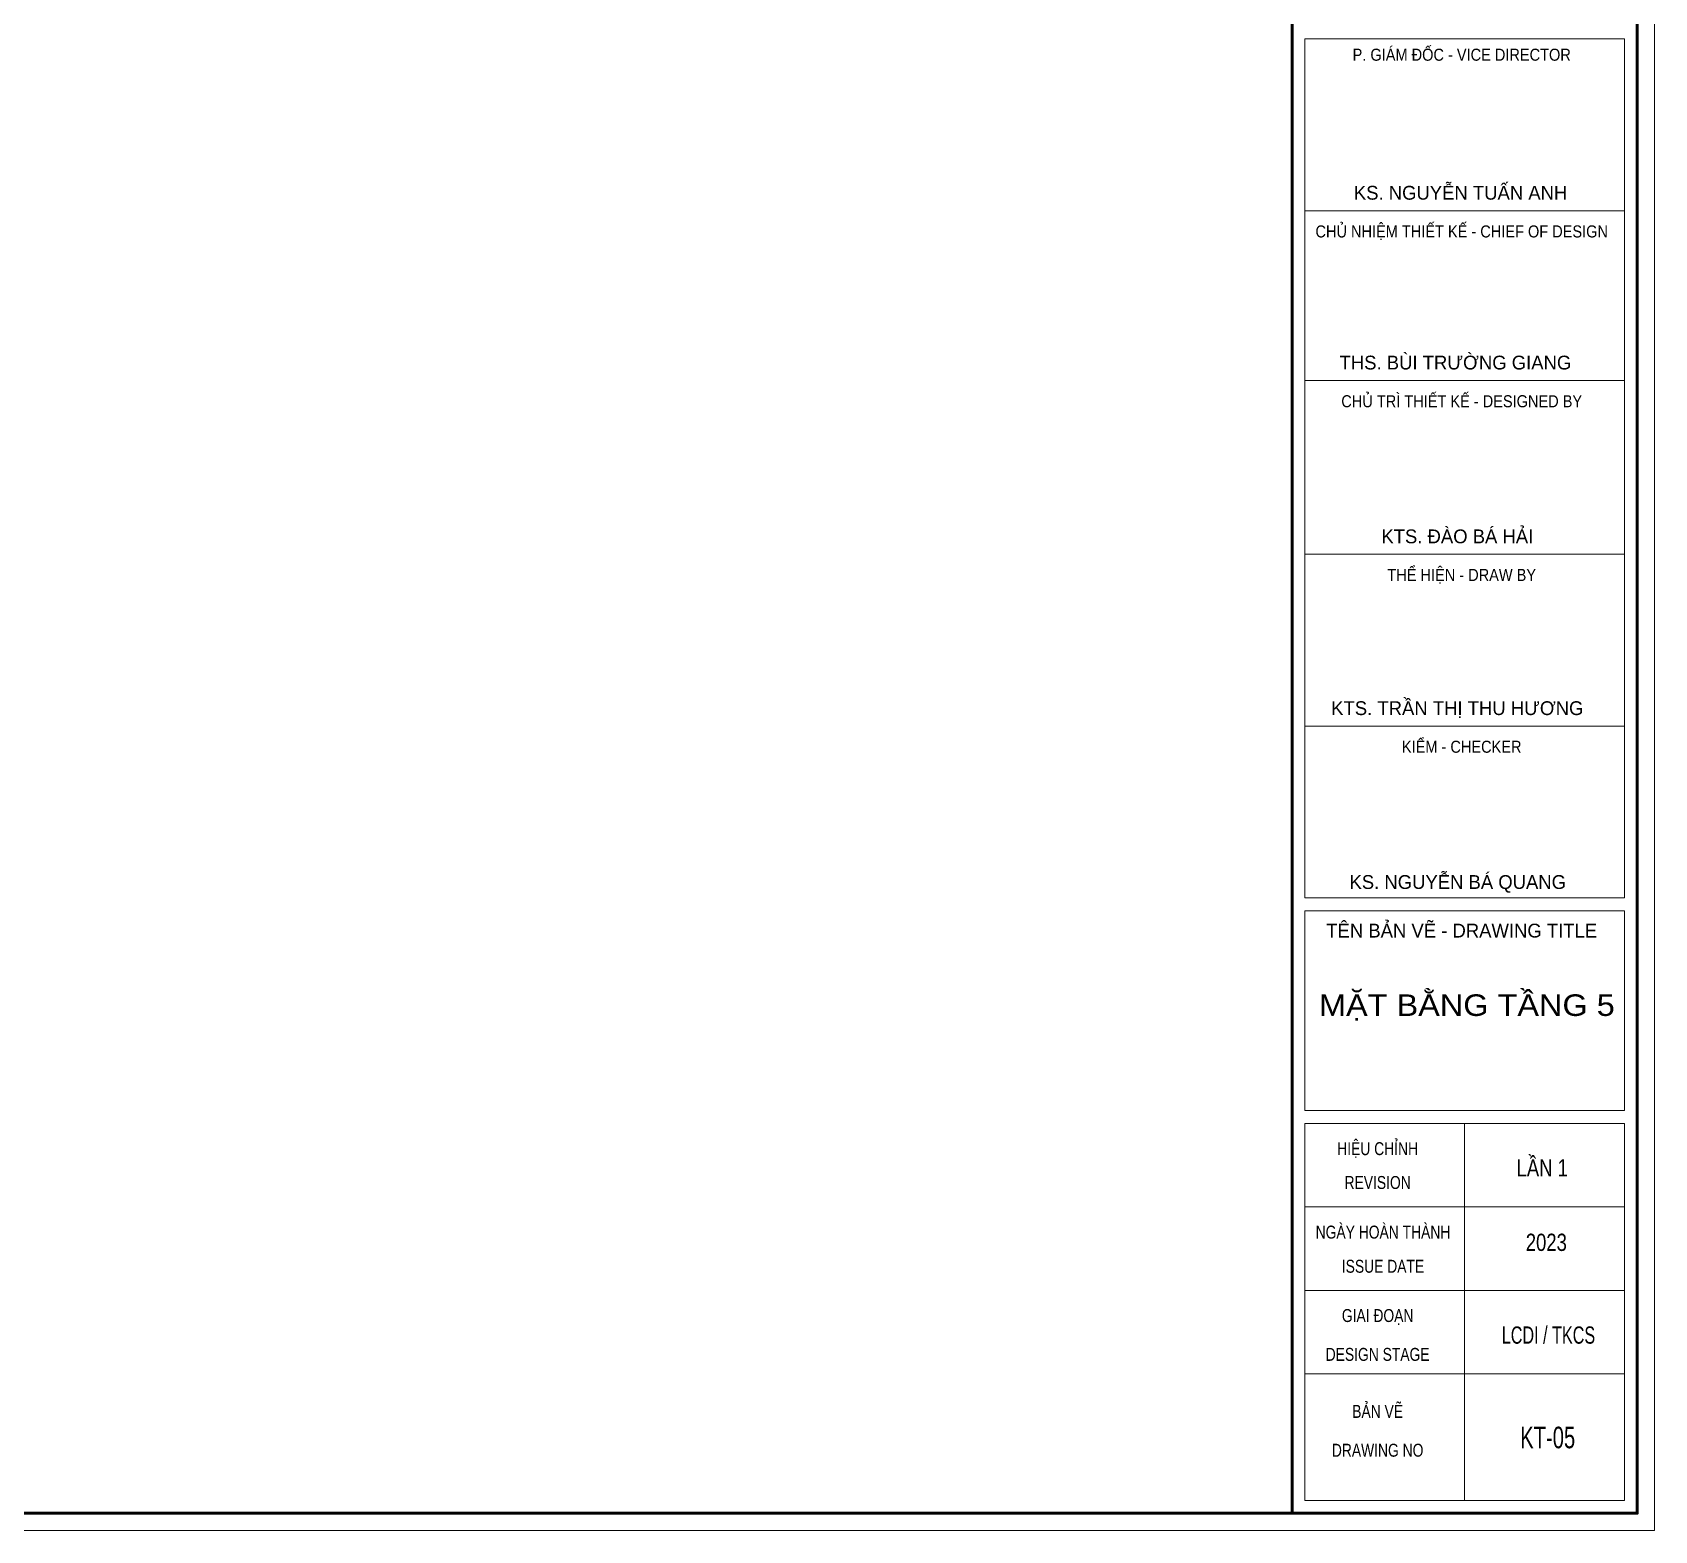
# Model space of a CAD drawing. Header units: millimetres. Extents: x 3174748 to 6019813, y -1021377 to -162175.
# Drawn here: x 4344555 to 4400931, y -272909 to -220822 of the extents above; entities that cross this region are included whole.
import ezdxf
from ezdxf.enums import TextEntityAlignment as Align

# ---------------------------------------------------------------- set-up
doc = ezdxf.new("R2010")
doc.units = ezdxf.units.MM
doc.header["$LTSCALE"] = 60
doc.header["$MEASUREMENT"] = 0
doc.layers.get('DEFPOINTS').update_dxf_attribs({"lineweight": 0})
for name, color, linetype, lineweight in [('Khungten_LCDI', 7, 'Continuous', 5), ('LC Text1', 3, 'Continuous', 20), ('thay1', 63, 'Continuous', 18)]:
    doc.layers.add(name, color=color, linetype=linetype, lineweight=lineweight)
doc.styles.add('Khungten', font='VHAVAN.TTF', dxfattribs={"width": 0.9, "height": 5000})
doc.styles.add('Title', font='VHBLACK.TTF', dxfattribs={"width": 0.8})
doc.styles.add('VNAVANTH', font='VHAVANB.TTF', dxfattribs={"width": 0.6})

# ---------------------------------------------------------------- blocks, each defined once
blk = doc.blocks.new('lcdi fix H')
at = {"layer": 'DEFPOINTS', "lineweight": 0}
blk.add_lwpolyline([(-1200, -14850), (-1200, 14850), (40800, 14850), (40800, -14850)], close=True, dxfattribs=at)
at = {"layer": 'Khungten_LCDI', "color": 5, "lineweight": 60}
blk.add_line((36600, 14650), (36600, -14650), dxfattribs=at)
at = {"layer": 'Khungten_LCDI', "color": 5, "lineweight": 25}
blk.add_line((40600, -14650), (40600, 14650), dxfattribs=at)
at = {"layer": 'Khungten_LCDI', "color": 9, "lineweight": 15}
for p, q in [((38600, -10133), (38600, -14500)), ((40450, -11100), (36750, -11100)), ((40450, -12067), (36750, -12067)), ((40450, -13033), (36750, -13033))]:
    blk.add_line(p, q, dxfattribs=at)
at = {"layer": 'Khungten_LCDI', "color": 5, "lineweight": 60}
blk.add_lwpolyline([(0, -14650), (0, 14650), (40600, 14650), (40600, -14650)], close=True, dxfattribs=at)
at = {"layer": 'Khungten_LCDI', "color": 9, "lineweight": 15}
for points in [[(36750, 446), (40450, 446), (40450, 2437), (36750, 2437)], [(36750, -1522), (40450, -1522), (40450, 446), (36750, 446)], [(36750, -1522), (40450, -1522), (40450, -3535), (36750, -3535)], [(36750, -1522), (40450, -1522), (40450, -3535), (36750, -3535)], [(36750, -5526), (40450, -5526), (40450, -3535), (36750, -3535)], [(36750, -7517), (40450, -7517), (40450, -5526), (36750, -5526)], [(36750, -9983), (40450, -9983), (40450, -7667), (36750, -7667)], [(36750, -14500), (40450, -14500), (40450, -10133), (36750, -10133)]]:
    blk.add_lwpolyline(points, close=True, dxfattribs=at)
at = {"color": 7}
for s, height, style, width, p in [('P. gi¸m ®èc - VICE director', 140, 'Khungten', 0.9, (38566, 2184)), ('chñ nhiÖm thiÕt kÕ - chief of design', 140, 'Khungten', 0.9, (38566, 136)), ('chñ tr× thiÕt kÕ - designed by', 140, 'Khungten', 0.9, (38566, -1832)), ('thÓ hiÖn - draw by', 140, 'Khungten', 0.9, (38566, -3845)), ('kiÓm - checker', 140, 'Khungten', 0.9, (38566, -5836)), ('hiÖu chØnh', 150, 'Khungten', 0.8, (37592, -10499)), ('revision', 150, 'Khungten', 0.8, (37592, -10891)), ('ngµy hoµn thµnh', 150, 'Khungten', 0.8, (37654, -11466)), ('issue date', 150, 'Khungten', 0.8, (37654, -11862)), ('giai ®o¹n', 150, 'Khungten', 0.8, (37592, -12433)), ('lcdi / tkcs', 200, 'Title', 0.7, (39571, -12684)), ('design stage', 150, 'Khungten', 0.8, (37592, -12883)), ('b¶n vÏ', 150, 'Khungten', 0.8, (37592, -13544)), ('drawing nO', 150, 'Khungten', 0.8, (37592, -13994))]:
    blk.add_text(s, height=height, dxfattribs=dict(at, style=style, width=width)).set_placement(p, align=Align.CENTER)
for s, style, p in [('ks. nguyÔn tuÊn anh', 'VNAVANTH', (38553, 574)), ('ths. bïi tr\xadêng giang', 'VNAVANTH', (38493, -1394)), ('kts. ®µo b¸ h¶i', 'VNAVANTH', (38515, -3408)), ('kts. trÇn thÞ thu h\xad¬ng', 'VNAVANTH', (38515, -5399)), ('ks. nguyÔn b¸ quang', 'VNAVANTH', (38520, -7414)), ('tªn b¶n vÏ - drawing title', 'Khungten', (38566, -7977))]:
    blk.add_text(s, height=160, dxfattribs=dict(at, style=style)).set_placement(p, align=Align.CENTER)
at = {"color": 7, "style": 'Khungten', "width": 0.8}
for tag, p in [('REVISION', (39499, -10746)), ('NGAYHT', (39546, -11609))]:
    blk.add_attdef(tag, text='', height=200, dxfattribs=at).set_placement(p, align=Align.CENTER)
at = {"layer": 'LC Text1', "style": 'Title', "width": 3.882085}
for tag, p, p2 in [('TENBANVE1', (36913, -8886), (40339, -8886)), ('TENBANVE2', (36913, -9562), (40339, -9562))]:
    blk.add_attdef(tag, text='', height=250, dxfattribs=at).set_placement(p, p2, align=Align.FIT)
at = {"layer": 'LC Text1', "style": 'Title', "width": 0.7}
blk.add_attdef('SOBANVE', text='', height=250, dxfattribs=at).set_placement((39562, -13896), align=Align.CENTER)

msp = doc.modelspace()

# ---------------------------------------------------------------- block references
at = {"layer": 'thay1', "ltscale": 2}
ref = msp.add_blockref('lcdi fix H', (4278530.8, -228358.7), dxfattribs=dict(at, xscale=3.000002513308824, yscale=3.000002513308824, zscale=3.000002513308824))
ref.add_attrib('TENBANVE1', 'mÆt b»ng tÇng 5', dxfattribs={"layer": 'LC Text1', "height": 750.001, "style": 'Title', "width": 0.939407}).set_placement((4389268.9, -255016), (4399548.3, -255016), align=Align.FIT)
ref.add_attrib('SOBANVE', 'kt-05', dxfattribs={"layer": 'LC Text1', "height": 750, "style": 'Title', "width": 0.7}).set_placement((4397216.9, -270047.3), align=Align.CENTER)
ref.add_attrib('REVISION', 'lÇn 1', dxfattribs={"layer": '0', "color": 7, "height": 600, "style": 'Khungten', "width": 0.8}).set_placement((4397027.2, -260597.6), align=Align.CENTER)
ref.add_attrib('NGAYHT', '2023', dxfattribs={"layer": '0', "color": 7, "height": 600, "style": 'Khungten', "width": 0.8}).set_placement((4397169.1, -263186.8), align=Align.CENTER)

doc.saveas('drawing.dxf')
